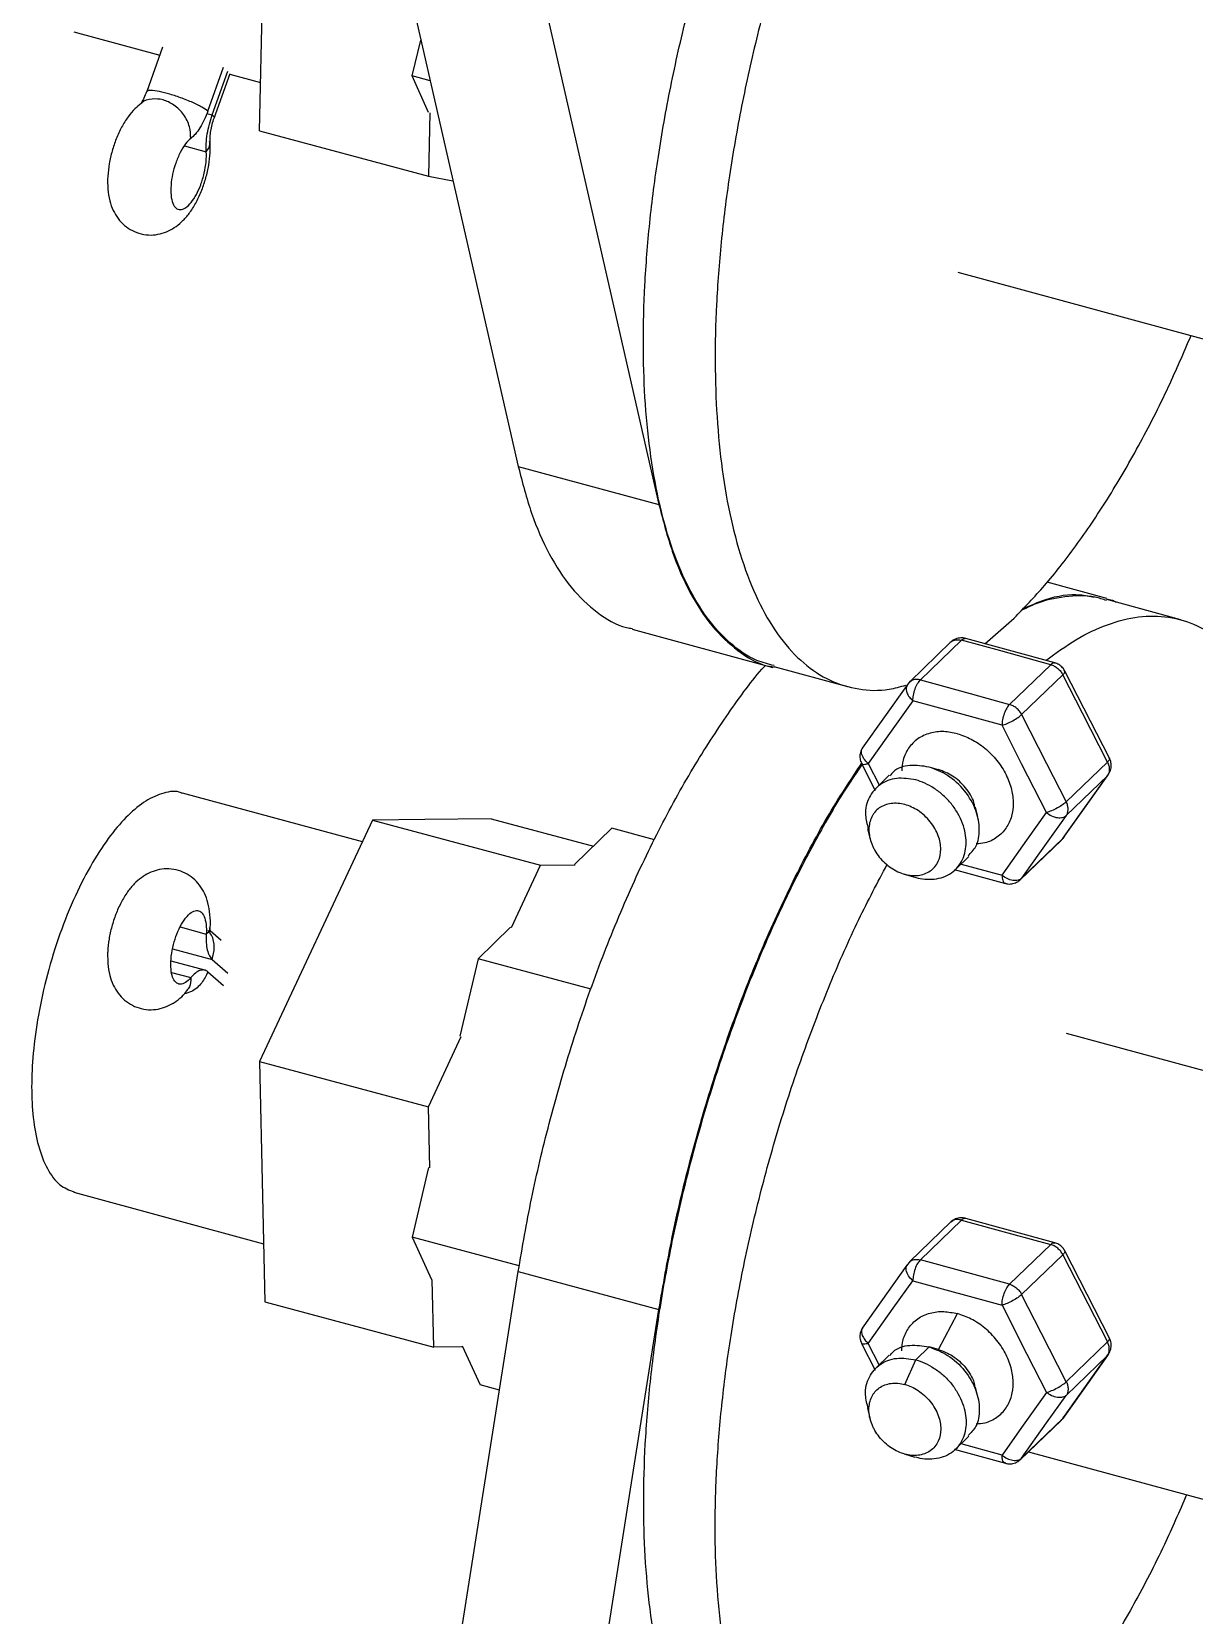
# Model space of a CAD drawing. Header units: millimetres. Extents: x 831 to 1324, y 1807 to 2551.
# Drawn here: x 916.5 to 1062.7, y 2068.2 to 2267.3 of the extents above; entities that cross this region are included whole.
import ezdxf

# ---------------------------------------------------------------- set-up
doc = ezdxf.new("R2010")
doc.units = ezdxf.units.MM

msp = doc.modelspace()

# ---------------------------------------------------------------- linework, layer by layer
at = {"color": 7, "linetype": 'Continuous', "lineweight": 25}
for p, q in [((954.04, 2315.94), (977.65, 2212.67)), ((971.73, 2311.13), (995.34, 2207.86)), ((945.13, 2254.84), (945.8, 2286.35)), ((921.79, 2267.29), (932.57, 2264.36)), ((964.31, 2261.78), (965.4, 2266.24)), ((932.93, 2265.37), (930.93, 2259.78)), ((938.62, 2257.33), (940.6, 2262.84)), ((939.17, 2256.85), (941.15, 2262.36)), ((939.42, 2256.46), (941.43, 2262.06)), ((941.39, 2261.96), (945.26, 2260.91)), ((966.56, 2261.15), (964.31, 2261.78)), ((966.38, 2257.16), (964.31, 2261.78)), ((938.5, 2257.04), (939.17, 2256.85)), ((966.53, 2257.11), (966.36, 2249.13)), ((938.93, 2252.76), (938.9, 2253.52)), ((945.13, 2254.84), (966.36, 2249.13)), ((935.67, 2252.97), (938.42, 2252.21)), ((966.36, 2249.13), (969.44, 2248.56)), ((1032.93, 2237.09), (1078.9, 2224.59)), ((977.65, 2212.67), (995.34, 2207.86)), ((1051.63, 2196.07), (1044.14, 2198.11)), ((1060.95, 2193.39), (1051.66, 2195.92)), ((991.98, 2192.2), (1009.67, 2187.39)), ((1036.33, 2190.37), (1039.99, 2193.6)), ((1032.05, 2190.6), (1026.87, 2185.6)), ((1033.38, 2190.82), (1028.21, 2185.82)), ((1045.12, 2187.96), (1033.91, 2191.04)), ((1009.77, 2187.5), (1019.06, 2184.99)), ((1039.41, 2182.74), (1044.59, 2187.74)), ((1046.12, 2186.47), (1040.94, 2181.47)), ((1051.98, 2175.97), (1046.37, 2186.94)), ((1026.5, 2185.14), (1020.9, 2177.25)), ((1026.94, 2185.65), (1026.46, 2185.08)), ((1020.82, 2175.31), (1022.54, 2171.94)), ((1021.66, 2175.31), (1023.04, 2172.62)), ((1030.5, 2174.54), (1029.31, 2174.87)), ((1046.3, 2166.14), (1051.9, 2174.03)), ((1046.55, 2170.5), (1051.72, 2175.5)), ((1051.72, 2173.78), (1051.85, 2174.03)), ((1024.3, 2173.85), (1022.63, 2172.23)), ((1051.72, 2173.78), (1046.55, 2168.78)), ((958.05, 2165.45), (935.42, 2171.6)), ((959.34, 2168.21), (945.13, 2137.84)), ((959.34, 2168.21), (980.45, 2162.54)), ((974.23, 2168.37), (987.09, 2164.91)), ((1035.41, 2168.64), (1035.12, 2169.83)), ((989.4, 2167.18), (984.73, 2162.62)), ((994.77, 2165.74), (989.4, 2167.18)), ((1021.55, 2167.12), (1021.9, 2165.77)), ((1046.28, 2166.15), (1046.12, 2165.89)), ((1040.75, 2160.68), (1045.93, 2165.68)), ((1040.94, 2160.89), (1046.12, 2165.89)), ((1046.12, 2165.89), (1045.91, 2165.7)), ((976.82, 2154.7), (980.45, 2162.54)), ((980.45, 2162.54), (984.82, 2162.59)), ((1032.46, 2162.01), (1038.89, 2160.24)), ((1032.63, 2162.01), (1034.3, 2163.64)), ((1033.32, 2162.68), (1038.47, 2161.26)), ((1026.16, 2161.42), (1027.5, 2161.03)), ((1026.25, 2161.39), (1027.63, 2160.99)), ((1040.7, 2160.71), (1040.94, 2160.89)), ((935.13, 2154.77), (938.42, 2153.88)), ((940.3, 2153.08), (938.9, 2154.28)), ((976.66, 2154.74), (972.59, 2150.76)), ((934.19, 2152.02), (939.17, 2150.67)), ((938.25, 2149.33), (933.99, 2150.48)), ((939.17, 2150.67), (941.15, 2148.98)), ((972.59, 2150.76), (970.29, 2141.03)), ((986.81, 2146.96), (972.59, 2150.76)), ((934.07, 2149.05), (936.48, 2148.4)), ((938.62, 2149.12), (940.6, 2147.43)), ((934.2, 2145.18), (934.26, 2145.12)), ((966.36, 2132.14), (970.46, 2140.98)), ((1092.6, 2128.88), (1046.56, 2141.39)), ((945.13, 2137.84), (966.36, 2132.14)), ((966.53, 2124.48), (966.36, 2132.14)), ((966.38, 2124.52), (964.31, 2115.78)), ((921.79, 2121.42), (945.63, 2114.93)), ((1045.12, 2115.06), (1033.91, 2118.14)), ((1032.05, 2117.7), (1026.87, 2112.7)), ((1028.21, 2112.93), (1033.38, 2117.93)), ((977.78, 2112.18), (964.31, 2115.78)), ((964.31, 2115.78), (966.75, 2110.46)), ((1044.59, 2114.85), (1039.41, 2109.85)), ((1026.5, 2112.24), (1020.9, 2104.35)), ((1026.94, 2112.76), (1026.46, 2112.19)), ((1039.41, 2109.85), (1028.21, 2112.93)), ((1040.94, 2108.57), (1046.12, 2113.57)), ((1051.98, 2103.07), (1046.37, 2114.04)), ((954.04, 1962.12), (977.65, 2111.47)), ((967.03, 2101.93), (966.84, 2110.43)), ((977.65, 2111.47), (995.34, 2106.67)), ((1027.27, 2110.3), (1038.47, 2107.23)), ((945.8, 2107.64), (967.03, 2101.93)), ((971.73, 1957.31), (995.34, 2106.67)), ((1030.49, 2101.65), (1032.87, 2106.16)), ((1020.82, 2102.42), (1022.54, 2099.05)), ((1023.04, 2099.73), (1021.66, 2102.42)), ((1051.72, 2102.6), (1046.55, 2097.6)), ((970.65, 2101.98), (967.03, 2101.93)), ((970.59, 2102.11), (972.84, 2097.21)), ((1024.3, 2100.96), (1022.63, 2099.33)), ((1026.25, 2097.25), (1027.63, 2100.35)), ((1027.63, 2100.35), (1029.3, 2101.98)), ((1030.5, 2101.65), (1029.31, 2101.97)), ((1046.32, 2093.28), (1051.9, 2101.14)), ((1046.55, 2095.89), (1051.72, 2100.89)), ((1051.87, 2101.13), (1051.72, 2100.89)), ((975.29, 2096.56), (972.84, 2097.21)), ((1035.41, 2095.74), (1035.12, 2096.93)), ((1021.55, 2094.22), (1021.9, 2092.88)), ((1040.75, 2087.79), (1045.93, 2092.79)), ((1046.12, 2093), (1040.94, 2088)), ((1045.89, 2092.83), (1046.12, 2093)), ((1046.12, 2093), (1046.26, 2093.27)), ((1032.63, 2089.12), (1034.3, 2090.74)), ((1026.16, 2088.53), (1027.5, 2088.13)), ((1032.46, 2089.11), (1038.89, 2087.35)), ((1038.47, 2088.37), (1033.32, 2089.78)), ((1041.8, 2088.8), (1078.94, 2078.71)), ((1040.94, 2088), (1040.73, 2087.79))]:
    msp.add_line(p, q, dxfattribs=at)
at = {"color": 7, "linetype": 'Continuous', "lineweight": 25, "flags": 128}
for points in [[(1044.59, 2187.74), (1038.32, 2189.47), (1033.38, 2190.82)], [(1028.21, 2185.82), (1034.48, 2184.1), (1039.41, 2182.74)], [(1051.72, 2175.5), (1048.59, 2181.64), (1046.12, 2186.47)], [(1027.27, 2183.2), (1024.13, 2178.78), (1021.66, 2175.31)], [(1038.47, 2180.12), (1032.2, 2181.84), (1027.27, 2183.2)], [(1044.08, 2169.15), (1040.94, 2175.29), (1038.47, 2180.12)], [(1040.94, 2181.47), (1044.08, 2175.32), (1046.55, 2170.5)], [(1046.12, 2165.89), (1049.26, 2170.31), (1051.72, 2173.78)], [(974.23, 2168.37), (965.89, 2168.28), (959.34, 2168.21)], [(1038.47, 2161.26), (1041.61, 2165.68), (1044.08, 2169.15)], [(1046.55, 2168.78), (1043.41, 2164.37), (1040.94, 2160.89)], [(945.13, 2137.84), (945.5, 2120.93), (945.8, 2107.64)], [(1033.38, 2117.93), (1039.66, 2116.2), (1044.59, 2114.85)], [(1046.12, 2113.57), (1049.26, 2107.43), (1051.72, 2102.6)], [(1021.66, 2102.42), (1024.8, 2106.83), (1027.27, 2110.3)], [(1046.55, 2097.6), (1043.41, 2103.75), (1040.94, 2108.57)], [(1038.47, 2107.23), (1041.61, 2101.08), (1044.08, 2096.26)], [(1051.72, 2100.89), (1048.59, 2096.47), (1046.12, 2093)], [(1044.08, 2096.26), (1040.94, 2091.84), (1038.47, 2088.37)], [(1040.94, 2088), (1044.08, 2092.42), (1046.55, 2095.89)]]:
    msp.add_lwpolyline(points, dxfattribs=at)
at = {"color": 7, "linetype": 'Continuous', "lineweight": 25}
for points, knots in [([(1009.81, 2187.63), (1009.08, 2187.81), (1007.12, 2188.31), (1004.29, 2190.3), (1001.35, 2193.46), (998.85, 2197.62), (996.8, 2202.61), (995.24, 2208.31), (994.15, 2214.56), (993.52, 2221.19), (993.31, 2228.14), (993.51, 2235.48), (994.12, 2243.33), (995.2, 2251.68), (996.75, 2260.42), (998.78, 2269.39), (1001.27, 2278.42), (1004.19, 2287.33), (1007.47, 2295.91), (1011.06, 2304), (1014.85, 2311.46), (1018.78, 2318.15), (1022.75, 2324.02), (1026.69, 2328.99), (1030.52, 2333.14), (1033.02, 2335.25), (1034.24, 2336.27)], [0, 0, 0, 0, 0.026776, 0.071488, 0.116201, 0.160604, 0.204399, 0.247315, 0.28911, 0.329585, 0.368582, 0.407578, 0.448053, 0.489849, 0.532765, 0.57656, 0.620963, 0.665676, 0.710388, 0.754791, 0.798587, 0.841502, 0.883298, 0.923773, 0.96277, 1, 1, 1, 1]), ([(1043, 2333.88), (1041.79, 2332.85), (1039.3, 2330.76), (1035.47, 2326.61), (1031.54, 2321.64), (1027.57, 2315.77), (1023.66, 2309.07), (1019.87, 2301.62), (1016.31, 2293.52), (1013.04, 2284.93), (1010.14, 2276.02), (1007.67, 2266.98), (1005.67, 2258), (1004.15, 2249.26), (1003.1, 2240.9), (1002.51, 2233.05), (1002.34, 2225.7), (1002.58, 2218.74), (1003.23, 2212.1), (1004.34, 2205.85), (1005.94, 2200.14), (1008, 2195.14), (1010.53, 2190.98), (1013.49, 2187.78), (1016.8, 2185.61), (1020.42, 2184.55), (1023.63, 2184.4), (1025.68, 2184.98), (1026.38, 2185.17)], [0, 0, 0, 0, 0.034137, 0.070113, 0.107453, 0.146012, 0.185603, 0.226007, 0.266971, 0.30822, 0.34947, 0.390434, 0.430837, 0.470429, 0.508988, 0.546328, 0.582304, 0.618281, 0.655621, 0.69418, 0.733771, 0.774175, 0.815139, 0.856389, 0.897638, 0.938602, 0.979005, 1, 1, 1, 1]), ([(930.92, 2259.77), (930.81, 2259.49), (930.6, 2258.95), (930.32, 2258.46), (930.16, 2258.26), (930.18, 2258.27), (930.19, 2258.28)], [0, 0, 0, 0, 0.34693, 0.653049, 0.916913, 1, 1, 1, 1]), ([(938.62, 2257.33), (938.4, 2257.49), (937.92, 2257.84), (936.59, 2258.48), (935.02, 2259.09), (933.47, 2259.58), (932.14, 2259.89), (931.17, 2259.98), (931.02, 2259.84), (930.96, 2259.77)], [0, 0, 0, 0, 0.1385007, 0.2884127, 0.4383247, 0.5768254, 0.715326, 0.8652381, 1, 1, 1, 1]), ([(930.22, 2258.28), (929.96, 2258.07), (929.35, 2257.58), (928.55, 2256.59), (927.76, 2255.33), (927.08, 2253.87), (926.56, 2252.31), (926.2, 2250.72), (926.01, 2249.1), (926.01, 2247.54), (926.24, 2246.11), (926.68, 2244.86), (927.3, 2243.81), (928.12, 2242.93), (929.11, 2242.26), (930.26, 2241.84), (931.46, 2241.7), (932.63, 2241.86), (933.7, 2242.24), (934.67, 2242.82), (935.58, 2243.61), (936.43, 2244.63), (937.21, 2245.9), (937.88, 2247.37), (938.4, 2248.93), (938.76, 2250.53), (938.91, 2251.81), (938.93, 2252.54), (938.93, 2252.76)], [0, 0, 0, 0, 0.030127, 0.069349, 0.113632, 0.158474, 0.201918, 0.244982, 0.288818, 0.334912, 0.379476, 0.417714, 0.452913, 0.48697, 0.520641, 0.554276, 0.589403, 0.622431, 0.654614, 0.687366, 0.722396, 0.761758, 0.806146, 0.850948, 0.894365, 0.937436, 0.981308, 1, 1, 1, 1]), ([(936.48, 2253.89), (936.45, 2254.38), (936.41, 2255.41), (935.63, 2256.95), (934.43, 2258.14), (932.99, 2258.83), (931.57, 2258.91), (930.57, 2258.68), (930.25, 2258.29), (930.23, 2258.27)], [0, 0, 0, 0, 0.158307, 0.329658, 0.501009, 0.659316, 0.817623, 0.988974, 1, 1, 1, 1]), ([(938.62, 2257.33), (938.49, 2256.95), (938.34, 2256.58), (938, 2255.88), (937.82, 2255.54), (937.45, 2254.94), (937.25, 2254.67), (936.86, 2254.22), (936.66, 2254.03), (936.48, 2253.89)], [0, 0, 0, 0, 0.25, 0.25, 0.5, 0.5, 0.75, 0.75, 1, 1, 1, 1]), ([(938.42, 2252.21), (938.4, 2252.54), (938.4, 2252.89), (938.44, 2253.64), (938.49, 2254.04), (938.62, 2254.86), (938.71, 2255.27), (938.92, 2256.08), (939.04, 2256.48), (939.17, 2256.85)], [0, 0, 0, 0, 0.25, 0.25, 0.5, 0.5, 0.75, 0.75, 1, 1, 1, 1]), ([(938.91, 2253.47), (938.9, 2253.67), (938.89, 2254.08), (938.98, 2254.83), (939.15, 2255.64), (939.33, 2256.19), (939.42, 2256.46)], [0, 0, 0, 0, 0.2376414, 0.487634, 0.743934, 1, 1, 1, 1]), ([(939.17, 2256.85), (939.35, 2256.7), (939.53, 2256.53), (939.4, 2256.47), (939.39, 2256.47)], [0, 0, 0, 0, 0.9013992, 1, 1, 1, 1]), ([(936.48, 2253.89), (936.26, 2253.73), (936.03, 2253.5), (935.58, 2252.9), (935.35, 2252.53), (934.93, 2251.71), (934.74, 2251.25), (934.42, 2250.32), (934.29, 2249.85), (934.1, 2248.96), (934.03, 2248.49), (933.96, 2247.58), (933.96, 2247.15), (934.03, 2246.36), (934.11, 2246.02), (934.32, 2245.48), (934.46, 2245.28), (934.77, 2245.02), (934.95, 2244.94), (935.36, 2244.95), (935.59, 2245.03), (936.06, 2245.34), (936.3, 2245.57), (936.76, 2246.14), (936.98, 2246.48), (937.37, 2247.21), (937.56, 2247.62), (937.9, 2248.53), (938.04, 2249.03), (938.27, 2250.01), (938.36, 2250.51), (938.44, 2251.42), (938.45, 2251.85), (938.42, 2252.21)], [0, 0, 0, 0, 0.0625, 0.0625, 0.125, 0.125, 0.1875, 0.1875, 0.25, 0.25, 0.3125, 0.3125, 0.375, 0.375, 0.4375, 0.4375, 0.5, 0.5, 0.5625, 0.5625, 0.625, 0.625, 0.6875, 0.6875, 0.75, 0.75, 0.8125, 0.8125, 0.875, 0.875, 0.9375, 0.9375, 1, 1, 1, 1]), ([(938.42, 2252.21), (938.65, 2252.52), (938.97, 2252.95), (938.86, 2253.39), (938.83, 2253.51)], [0, 0, 0, 0, 0.718982, 1, 1, 1, 1]), ([(1039.99, 2193.6), (1041.27, 2194.92), (1043.88, 2197.61), (1047.81, 2202.64), (1051.78, 2208.49), (1055.69, 2215.21), (1059.23, 2222.1), (1061.31, 2226.96), (1062.24, 2229.12)], [0, 0, 0, 0, 0.160391, 0.326864, 0.498768, 0.675278, 0.855409, 1, 1, 1, 1]), ([(977.65, 2212.67), (978.17, 2210.65), (979.24, 2206.56), (981.49, 2201.48), (984.24, 2197.24), (987.52, 2194.2), (990.15, 2192.56), (991.76, 2192.33), (992, 2192.29)], [0, 0, 0, 0, 0.183865, 0.373463, 0.567603, 0.764891, 0.963793, 1, 1, 1, 1]), ([(995.34, 2207.86), (995.86, 2205.84), (996.93, 2201.75), (999.18, 2196.67), (1001.93, 2192.43), (1005.21, 2189.39), (1007.96, 2187.7), (1009.7, 2187.47), (1010.08, 2187.42)], [0, 0, 0, 0, 0.180396, 0.366418, 0.556895, 0.750462, 0.945611, 1, 1, 1, 1]), ([(1051.62, 2195.79), (1051.15, 2195.96), (1049.5, 2196.53), (1046.43, 2196.35), (1043.29, 2195.75), (1041.39, 2194.79), (1040.85, 2194.52)], [0, 0, 0, 0, 0.1471865, 0.5075083, 0.8605889, 1, 1, 1, 1]), ([(1041.08, 2194.77), (1042.05, 2195.19), (1044.54, 2196.29), (1047.56, 2196.74), (1049.47, 2196.35), (1050.06, 2196.23)], [0, 0, 0, 0, 0.308096, 0.788569, 1, 1, 1, 1]), ([(1051.61, 2195.98), (1051.86, 2195.96), (1052.29, 2195.93), (1052.67, 2195.7), (1052.83, 2195.6)], [0, 0, 0, 0, 0.581796, 1, 1, 1, 1]), ([(1043.98, 2188.27), (1045.25, 2189.19), (1047.87, 2191.1), (1051.78, 2192.92), (1055.7, 2193.91), (1059.48, 2193.88), (1063.05, 2192.8), (1066.31, 2190.65), (1069.21, 2187.47), (1071.68, 2183.32), (1073.68, 2178.34), (1075.21, 2172.65), (1076.25, 2166.41), (1076.84, 2159.8), (1077.01, 2152.86), (1076.76, 2145.52), (1076.27, 2139.05), (1075.7, 2134.94), (1075.5, 2133.53)], [0, 0, 0, 0, 0.059372, 0.123268, 0.188876, 0.255829, 0.323711, 0.392067, 0.460422, 0.528304, 0.595258, 0.660866, 0.724762, 0.786639, 0.846256, 0.905873, 0.967751, 1, 1, 1, 1]), ([(1033.9, 2191.02), (1033.85, 2191.04), (1033.6, 2191.13), (1033.1, 2191.11), (1032.46, 2190.94), (1032.13, 2190.65), (1031.96, 2190.51)], [0, 0, 0, 0, 0.084289, 0.378566, 0.689032, 1, 1, 1, 1]), ([(1032.06, 2190.58), (1032.1, 2190.62), (1032.24, 2190.76), (1032.67, 2190.92), (1033.12, 2190.86), (1033.38, 2190.82)], [0, 0, 0, 0, 0.1156173, 0.4653975, 1, 1, 1, 1]), ([(1033.38, 2190.82), (1033.51, 2190.92), (1033.7, 2191.08), (1033.85, 2191.02), (1033.9, 2191)], [0, 0, 0, 0, 0.641616, 1, 1, 1, 1]), ([(1045.1, 2187.93), (1045.04, 2187.95), (1044.88, 2187.98), (1044.7, 2187.83), (1044.59, 2187.74)], [0, 0, 0, 0, 0.434843, 1, 1, 1, 1]), ([(1046.36, 2186.92), (1046.33, 2186.99), (1046.22, 2187.24), (1045.88, 2187.58), (1045.47, 2187.86), (1045.19, 2187.92), (1045.11, 2187.94)], [0, 0, 0, 0, 0.1341419, 0.4876532, 0.8425374, 1, 1, 1, 1]), ([(977.65, 2111.47), (978.17, 2114.51), (979.24, 2120.69), (981.49, 2130.17), (984.24, 2139.76), (987.51, 2149.25), (991.2, 2158.41), (995.26, 2166.99), (999.57, 2174.83), (1004.02, 2181.64), (1007.09, 2185.89), (1008.66, 2187.59), (1008.72, 2187.65)], [0, 0, 0, 0, 0.105036, 0.213348, 0.324254, 0.436959, 0.550585, 0.664211, 0.776916, 0.887822, 0.996134, 1, 1, 1, 1]), ([(1028.21, 2185.82), (1028.04, 2185.85), (1027.7, 2185.92), (1027.21, 2185.85), (1026.99, 2185.64), (1026.89, 2185.55)], [0, 0, 0, 0, 0.332291, 0.676127, 1, 1, 1, 1]), ([(1027.27, 2183.2), (1027.27, 2183.4), (1027.29, 2183.64), (1027.38, 2184.15), (1027.45, 2184.42), (1027.63, 2184.93), (1027.75, 2185.17), (1027.98, 2185.56), (1028.1, 2185.72), (1028.21, 2185.82)], [0, 0, 0, 0, 0.25, 0.25, 0.5, 0.5, 0.75, 0.75, 1, 1, 1, 1]), ([(1044.59, 2187.74), (1044.74, 2187.7), (1044.89, 2187.64), (1045.19, 2187.48), (1045.34, 2187.38), (1045.61, 2187.16), (1045.74, 2187.03), (1045.95, 2186.75), (1046.05, 2186.61), (1046.12, 2186.47)], [0, 0, 0, 0, 0.25, 0.25, 0.5, 0.5, 0.75, 0.75, 1, 1, 1, 1]), ([(1046.12, 2186.47), (1046.24, 2186.59), (1046.43, 2186.79), (1046.35, 2186.88), (1046.33, 2186.91)], [0, 0, 0, 0, 0.630243, 1, 1, 1, 1]), ([(1026.58, 2185.2), (1026.52, 2185.11), (1026.35, 2184.84), (1026.45, 2184.27), (1026.78, 2183.66), (1027.11, 2183.35), (1027.27, 2183.2)], [0, 0, 0, 0, 0.187472, 0.512787, 0.765882, 1, 1, 1, 1]), ([(1039.41, 2182.74), (1039.3, 2182.64), (1039.18, 2182.48), (1038.95, 2182.09), (1038.84, 2181.85), (1038.66, 2181.34), (1038.59, 2181.07), (1038.49, 2180.56), (1038.47, 2180.32), (1038.47, 2180.12)], [0, 0, 0, 0, 0.25, 0.25, 0.5, 0.5, 0.75, 0.75, 1, 1, 1, 1]), ([(1040.94, 2181.47), (1040.87, 2181.61), (1040.78, 2181.75), (1040.56, 2182.03), (1040.43, 2182.16), (1040.16, 2182.39), (1040.01, 2182.48), (1039.71, 2182.64), (1039.56, 2182.7), (1039.41, 2182.74)], [0, 0, 0, 0, 0.25, 0.25, 0.5, 0.5, 0.75, 0.75, 1, 1, 1, 1]), ([(1038.47, 2180.12), (1038.65, 2180.17), (1038.87, 2180.25), (1039.34, 2180.44), (1039.59, 2180.56), (1040.07, 2180.83), (1040.3, 2180.97), (1040.68, 2181.23), (1040.83, 2181.36), (1040.94, 2181.47)], [0, 0, 0, 0, 0.25, 0.25, 0.5, 0.5, 0.75, 0.75, 1, 1, 1, 1]), ([(1032.87, 2179.06), (1032.29, 2179.18), (1031.09, 2179.42), (1029.36, 2179.19), (1027.82, 2178.49), (1026.67, 2177.31), (1025.98, 2175.91), (1025.89, 2174.85), (1025.86, 2174.39)], [0, 0, 0, 0, 0.160804, 0.333222, 0.512092, 0.690963, 0.86338, 1, 1, 1, 1]), ([(1032.87, 2179.06), (1033.45, 2178.86), (1034.64, 2178.44), (1036.36, 2177.28), (1037.89, 2175.74), (1039.05, 2173.93), (1039.73, 2172.07), (1039.95, 2170.28), (1039.73, 2168.62), (1039.05, 2167.13), (1037.89, 2165.98), (1036.57, 2165.31), (1035.6, 2165.24), (1035.24, 2165.22)], [0, 0, 0, 0, 0.088317, 0.182993, 0.281202, 0.37941, 0.474085, 0.562401, 0.650717, 0.745392, 0.8436, 0.941809, 1, 1, 1, 1]), ([(1020.93, 2177.3), (1020.82, 2177.1), (1020.62, 2176.72), (1020.58, 2176.08), (1020.67, 2175.6), (1020.81, 2175.37), (1020.84, 2175.31)], [0, 0, 0, 0, 0.311006, 0.617438, 0.90119, 1, 1, 1, 1]), ([(1021.66, 2175.31), (1021.46, 2175.51), (1021.04, 2175.92), (1020.8, 2176.59), (1020.78, 2177.04), (1020.89, 2177.2), (1020.92, 2177.24)], [0, 0, 0, 0, 0.318021, 0.661819, 0.929295, 1, 1, 1, 1]), ([(1051.97, 2175.97), (1051.98, 2175.91), (1052, 2175.79), (1051.81, 2175.59), (1051.72, 2175.5)], [0, 0, 0, 0, 0.5111393, 1, 1, 1, 1]), ([(1051.87, 2173.97), (1051.98, 2174.18), (1052.19, 2174.58), (1052.21, 2175.24), (1052.12, 2175.71), (1051.99, 2175.92), (1051.96, 2175.97)], [0, 0, 0, 0, 0.338323, 0.649338, 0.919094, 1, 1, 1, 1]), ([(1020.89, 2175.19), (1020.24, 2174.26), (1018.24, 2171.36), (1014.98, 2165.7), (1011.17, 2158.28), (1007.58, 2150.18), (1004.28, 2141.6), (1001.35, 2132.7), (998.85, 2123.67), (996.8, 2114.7), (995.24, 2105.97), (994.15, 2097.62), (993.52, 2089.78), (993.31, 2082.44), (993.51, 2075.49), (994.12, 2068.87), (995.2, 2062.62), (996.75, 2056.93), (998.78, 2051.94), (1001.27, 2047.78), (1004.19, 2044.63), (1007.01, 2042.64), (1008.95, 2042.15), (1009.67, 2041.97)], [0, 0, 0, 0, 0.023398, 0.073219, 0.124062, 0.175609, 0.227516, 0.279424, 0.330971, 0.381814, 0.431635, 0.480156, 0.527144, 0.572415, 0.617686, 0.664674, 0.713195, 0.763016, 0.813859, 0.865407, 0.917314, 0.969221, 1, 1, 1, 1]), ([(995.34, 2106.67), (995.86, 2109.71), (996.93, 2115.88), (999.18, 2125.36), (1001.93, 2134.95), (1005.19, 2144.44), (1008.89, 2153.6), (1012.95, 2162.17), (1016.94, 2169.51), (1019.63, 2173.55), (1020.8, 2175.31)], [0, 0, 0, 0, 0.121601, 0.246994, 0.37539, 0.505869, 0.637415, 0.768961, 0.89944, 1, 1, 1, 1]), ([(1020.87, 2175.33), (1020.87, 2175.3), (1020.89, 2175.2), (1021.18, 2175.2), (1021.51, 2175.27), (1021.66, 2175.31)], [0, 0, 0, 0, 0.233917, 0.631878, 1, 1, 1, 1]), ([(1029.3, 2174.87), (1028.49, 2175), (1026.85, 2175.24), (1025.09, 2174.7), (1024.52, 2173.95), (1024.38, 2173.78)], [0, 0, 0, 0, 0.427404, 0.865967, 1, 1, 1, 1]), ([(1034.21, 2163.72), (1034.57, 2164.08), (1035.41, 2164.93), (1035.75, 2167), (1035.31, 2169.48), (1033.89, 2171.94), (1031.75, 2173.94), (1030.09, 2174.57), (1029.3, 2174.87)], [0, 0, 0, 0, 0.126302, 0.295467, 0.464631, 0.647733, 0.830836, 1, 1, 1, 1]), ([(1035.05, 2169.83), (1035.02, 2170.02), (1034.89, 2170.87), (1033.94, 2172.33), (1032.35, 2173.84), (1031.09, 2174.32), (1030.49, 2174.55)], [0, 0, 0, 0, 0.0912434, 0.4020485, 0.7128536, 1, 1, 1, 1]), ([(1051.72, 2175.5), (1051.8, 2175.35), (1051.86, 2175.2), (1051.94, 2174.89), (1051.96, 2174.73), (1051.96, 2174.42), (1051.94, 2174.27), (1051.86, 2174.01), (1051.8, 2173.89), (1051.72, 2173.78)], [0, 0, 0, 0, 0.25, 0.25, 0.5, 0.5, 0.75, 0.75, 1, 1, 1, 1]), ([(935.41, 2171.55), (935.36, 2171.58), (934.67, 2171.95), (933.11, 2171.69), (930.87, 2170.76), (928.6, 2168.91), (926.34, 2166.33), (924.08, 2162.92), (921.9, 2158.73), (919.96, 2153.94), (918.39, 2148.84), (917.26, 2143.75), (916.61, 2138.96), (916.4, 2134.6), (916.61, 2130.64), (917.26, 2127.12), (918.39, 2124.24), (919.9, 2122.2), (921.19, 2121.7), (921.8, 2121.46)], [0, 0, 0, 0, 0.0056273, 0.0699421, 0.1316897, 0.1899477, 0.2482057, 0.3099534, 0.3742681, 0.4399477, 0.5056273, 0.5699421, 0.6316897, 0.6899477, 0.7482057, 0.8099534, 0.8742681, 0.9399477, 1, 1, 1, 1]), ([(1027.63, 2173.25), (1026.81, 2173.38), (1025.15, 2173.65), (1023.04, 2172.8), (1021.66, 2171.15), (1021.12, 2169.12), (1021.5, 2167.7), (1021.65, 2167.11)], [0, 0, 0, 0, 0.211406, 0.428331, 0.636722, 0.851776, 1, 1, 1, 1]), ([(1027.63, 2160.99), (1028, 2160.89), (1028.39, 2160.82), (1029.17, 2160.75), (1029.57, 2160.75), (1030.35, 2160.83), (1030.73, 2160.92), (1031.45, 2161.18), (1031.79, 2161.36), (1032.41, 2161.79), (1032.69, 2162.04), (1033.16, 2162.61), (1033.36, 2162.93), (1033.66, 2163.6), (1033.78, 2163.95), (1033.92, 2164.67), (1033.95, 2165.04), (1033.95, 2165.76), (1033.92, 2166.15), (1033.78, 2166.94), (1033.66, 2167.36), (1033.36, 2168.2), (1033.16, 2168.62), (1032.69, 2169.45), (1032.41, 2169.85), (1031.79, 2170.62), (1031.45, 2170.98), (1030.73, 2171.63), (1030.35, 2171.93), (1029.57, 2172.44), (1029.17, 2172.65), (1028.39, 2173.01), (1028, 2173.14), (1027.63, 2173.25)], [0, 0, 0, 0, 0.0625, 0.0625, 0.125, 0.125, 0.1875, 0.1875, 0.25, 0.25, 0.3125, 0.3125, 0.375, 0.375, 0.4375, 0.4375, 0.5, 0.5, 0.5625, 0.5625, 0.625, 0.625, 0.6875, 0.6875, 0.75, 0.75, 0.8125, 0.8125, 0.875, 0.875, 0.9375, 0.9375, 1, 1, 1, 1]), ([(1026.25, 2170.15), (1025.69, 2170.3), (1025.09, 2170.36), (1024.26, 2170.25), (1023.99, 2170.18), (1023.49, 2169.99), (1023.25, 2169.87), (1022.83, 2169.58), (1022.65, 2169.4), (1022.41, 2169.12), (1022.34, 2169.02), (1022.2, 2168.82), (1022.14, 2168.71), (1021.86, 2168.14), (1021.74, 2167.58), (1021.74, 2166.41), (1021.86, 2165.79), (1022.14, 2165.07), (1022.2, 2164.92), (1022.34, 2164.64), (1022.41, 2164.51), (1022.65, 2164.1), (1022.83, 2163.82), (1023.25, 2163.3), (1023.49, 2163.05), (1023.99, 2162.59), (1024.26, 2162.38), (1025.09, 2161.82), (1025.69, 2161.55), (1026.25, 2161.39)], [0, 0, 0, 0, 0.125, 0.125, 0.1875, 0.1875, 0.25, 0.25, 0.3125, 0.3125, 0.34375, 0.34375, 0.375, 0.375, 0.5, 0.5, 0.625, 0.625, 0.65625, 0.65625, 0.6875, 0.6875, 0.75, 0.75, 0.8125, 0.8125, 0.875, 0.875, 1, 1, 1, 1]), ([(1026.25, 2161.39), (1026.78, 2161.25), (1027.36, 2161.19), (1028.19, 2161.28), (1028.46, 2161.34), (1028.98, 2161.53), (1029.22, 2161.66), (1029.66, 2161.96), (1029.86, 2162.14), (1030.2, 2162.55), (1030.34, 2162.78), (1030.67, 2163.5), (1030.77, 2164.03), (1030.77, 2165.06), (1030.67, 2165.64), (1030.34, 2166.54), (1030.2, 2166.84), (1029.86, 2167.43), (1029.66, 2167.72), (1029.22, 2168.27), (1028.98, 2168.53), (1028.46, 2169), (1028.19, 2169.21), (1027.36, 2169.75), (1026.78, 2170), (1026.25, 2170.15)], [0, 0, 0, 0, 0.125, 0.125, 0.1875, 0.1875, 0.25, 0.25, 0.3125, 0.3125, 0.375, 0.375, 0.5, 0.5, 0.625, 0.625, 0.6875, 0.6875, 0.75, 0.75, 0.8125, 0.8125, 0.875, 0.875, 1, 1, 1, 1]), ([(1046.55, 2170.5), (1046.44, 2170.39), (1046.28, 2170.27), (1045.9, 2170), (1045.67, 2169.86), (1045.19, 2169.6), (1044.94, 2169.47), (1044.47, 2169.28), (1044.26, 2169.2), (1044.08, 2169.15)], [0, 0, 0, 0, 0.25, 0.25, 0.5, 0.5, 0.75, 0.75, 1, 1, 1, 1]), ([(1046.55, 2168.78), (1046.62, 2168.89), (1046.68, 2169.01), (1046.76, 2169.28), (1046.78, 2169.42), (1046.78, 2169.73), (1046.76, 2169.89), (1046.68, 2170.2), (1046.62, 2170.35), (1046.55, 2170.5)], [0, 0, 0, 0, 0.25, 0.25, 0.5, 0.5, 0.75, 0.75, 1, 1, 1, 1]), ([(1044.08, 2169.15), (1044.26, 2169), (1044.47, 2168.86), (1044.94, 2168.63), (1045.19, 2168.55), (1045.67, 2168.48), (1045.9, 2168.49), (1046.28, 2168.59), (1046.44, 2168.68), (1046.55, 2168.78)], [0, 0, 0, 0, 0.25, 0.25, 0.5, 0.5, 0.75, 0.75, 1, 1, 1, 1]), ([(1045.85, 2165.62), (1045.95, 2165.7), (1046.14, 2165.87), (1046.27, 2166.09), (1046.34, 2166.2)], [0, 0, 0, 0, 0.498882, 1, 1, 1, 1]), ([(938.9, 2154.63), (938.91, 2154.66), (938.97, 2155.25), (938.92, 2156.32), (938.69, 2157.75), (938.25, 2158.99), (937.61, 2160.04), (936.79, 2160.92), (935.79, 2161.58), (934.64, 2161.99), (933.43, 2162.12), (932.26, 2161.96), (931.19, 2161.56), (930.22, 2160.97), (929.32, 2160.18), (928.47, 2159.15), (927.69, 2157.87), (927.03, 2156.39), (926.52, 2154.83), (926.17, 2153.23), (926.03, 2151.96), (926.02, 2151.24), (926.02, 2151.04)], [0, 0, 0, 0, 0.0032751, 0.0680073, 0.1303814, 0.1840204, 0.2334399, 0.2812594, 0.3285339, 0.3757589, 0.4250256, 0.4713893, 0.5166114, 0.5626779, 0.6119866, 0.6673876, 0.729716, 0.7925028, 0.8534018, 0.9138668, 0.9754904, 1, 1, 1, 1]), ([(1061.68, 2083.4), (1060.76, 2081.28), (1058.67, 2076.48), (1055.12, 2069.64), (1051.18, 2062.94), (1047.2, 2057.08), (1043.25, 2052.1), (1039.36, 2047.93), (1035.47, 2044.5), (1031.54, 2041.8), (1027.57, 2039.9), (1023.66, 2038.92), (1019.87, 2038.95), (1016.31, 2040.03), (1013.04, 2042.18), (1010.14, 2045.37), (1007.67, 2049.51), (1005.67, 2054.5), (1004.15, 2060.18), (1003.1, 2066.42), (1002.51, 2073.04), (1002.34, 2079.98), (1002.58, 2087.31), (1003.23, 2095.14), (1004.34, 2103.48), (1005.94, 2112.21), (1008, 2121.18), (1010.53, 2130.2), (1013.49, 2139.09), (1016.81, 2147.66), (1020.32, 2155.61), (1022.83, 2160.37), (1024.04, 2162.65)], [0, 0, 0, 0, 0.027212, 0.061871, 0.095832, 0.128908, 0.160938, 0.191799, 0.222659, 0.254689, 0.287765, 0.321727, 0.356385, 0.391524, 0.426908, 0.462292, 0.497431, 0.532089, 0.566051, 0.599127, 0.631157, 0.662018, 0.692878, 0.724909, 0.757984, 0.791946, 0.826605, 0.861744, 0.897128, 0.932512, 0.96765, 1, 1, 1, 1]), ([(1040.94, 2160.89), (1040.83, 2160.79), (1040.68, 2160.7), (1040.3, 2160.6), (1040.07, 2160.59), (1039.59, 2160.66), (1039.34, 2160.74), (1038.87, 2160.97), (1038.65, 2161.11), (1038.47, 2161.26)], [0, 0, 0, 0, 0.25, 0.25, 0.5, 0.5, 0.75, 0.75, 1, 1, 1, 1]), ([(1038.47, 2161.26), (1038.49, 2161.04), (1038.53, 2160.58), (1038.72, 2160.26), (1038.87, 2160.26), (1038.9, 2160.27)], [0, 0, 0, 0, 0.433637, 0.902425, 1, 1, 1, 1]), ([(1038.89, 2160.26), (1038.95, 2160.24), (1039.2, 2160.15), (1039.7, 2160.17), (1040.33, 2160.34), (1040.66, 2160.62), (1040.83, 2160.76)], [0, 0, 0, 0, 0.082102, 0.37976, 0.691889, 1, 1, 1, 1]), ([(936.48, 2148.4), (936.26, 2148.15), (936.03, 2147.93), (935.58, 2147.64), (935.35, 2147.57), (934.93, 2147.58), (934.74, 2147.67), (934.42, 2147.98), (934.29, 2148.2), (934.1, 2148.73), (934.03, 2149.06), (933.96, 2149.83), (933.96, 2150.28), (934.03, 2151.21), (934.11, 2151.71), (934.32, 2152.67), (934.46, 2153.14), (934.77, 2153.99), (934.95, 2154.42), (935.36, 2155.22), (935.59, 2155.58), (936.06, 2156.18), (936.3, 2156.42), (936.76, 2156.74), (936.98, 2156.82), (937.37, 2156.85), (937.56, 2156.8), (937.9, 2156.55), (938.04, 2156.35), (938.27, 2155.8), (938.36, 2155.46), (938.44, 2154.71), (938.45, 2154.29), (938.42, 2153.88)], [0, 0, 0, 0, 0.0625, 0.0625, 0.125, 0.125, 0.1875, 0.1875, 0.25, 0.25, 0.3125, 0.3125, 0.375, 0.375, 0.4375, 0.4375, 0.5, 0.5, 0.5625, 0.5625, 0.625, 0.625, 0.6875, 0.6875, 0.75, 0.75, 0.8125, 0.8125, 0.875, 0.875, 0.9375, 0.9375, 1, 1, 1, 1]), ([(938.42, 2153.88), (938.66, 2154.07), (938.95, 2154.31), (938.87, 2154.59), (938.85, 2154.64)], [0, 0, 0, 0, 0.823012, 1, 1, 1, 1]), ([(939.17, 2150.67), (939.29, 2151.18), (939.54, 2152.22), (939.28, 2153.57), (938.77, 2154.14), (938.6, 2154.33)], [0, 0, 0, 0, 0.38336, 0.798305, 1, 1, 1, 1]), ([(938.88, 2154.09), (938.88, 2154.11), (938.9, 2154.13), (938.9, 2154.3), (938.9, 2154.5), (938.9, 2154.6)], [0, 0, 0, 0, 0.315198, 0.64906, 1, 1, 1, 1]), ([(938.42, 2153.88), (938.4, 2153.51), (938.4, 2153.15), (938.44, 2152.48), (938.49, 2152.16), (938.62, 2151.6), (938.71, 2151.35), (938.92, 2150.95), (939.04, 2150.79), (939.17, 2150.67)], [0, 0, 0, 0, 0.25, 0.25, 0.5, 0.5, 0.75, 0.75, 1, 1, 1, 1]), ([(926.02, 2151.04), (926.03, 2150.75), (926.05, 2149.94), (926.24, 2148.74), (926.68, 2147.49), (927.31, 2146.43), (928.12, 2145.55), (929.12, 2144.88), (930.26, 2144.45), (931.47, 2144.32), (932.64, 2144.47), (933.72, 2144.85), (934.69, 2145.44), (935.44, 2146.06), (935.82, 2146.54), (935.96, 2146.72)], [0, 0, 0, 0, 0.057616, 0.160726, 0.249536, 0.331089, 0.409895, 0.487753, 0.565504, 0.646862, 0.723345, 0.79782, 0.873546, 0.954433, 1, 1, 1, 1]), ([(938.62, 2149.12), (938.4, 2148.65), (937.92, 2147.67), (936.8, 2146.66), (935.96, 2146.43), (935.65, 2146.35)], [0, 0, 0, 0, 0.370829, 0.772212, 1, 1, 1, 1]), ([(936.48, 2148.4), (936.47, 2147.98), (936.47, 2147.32), (936.06, 2146.9), (935.92, 2146.76)], [0, 0, 0, 0, 0.640075, 1, 1, 1, 1]), ([(938.62, 2149.12), (938.49, 2149.24), (938.34, 2149.32), (938, 2149.38), (937.82, 2149.36), (937.45, 2149.23), (937.25, 2149.12), (936.86, 2148.82), (936.66, 2148.62), (936.48, 2148.4)], [0, 0, 0, 0, 0.25, 0.25, 0.5, 0.5, 0.75, 0.75, 1, 1, 1, 1]), ([(1033.9, 2118.13), (1033.85, 2118.15), (1033.6, 2118.24), (1033.1, 2118.22), (1032.46, 2118.04), (1032.13, 2117.76), (1031.96, 2117.62)], [0, 0, 0, 0, 0.0829345, 0.377646, 0.6885726, 1, 1, 1, 1]), ([(1033.91, 2118.14), (1033.83, 2118.14), (1033.67, 2118.16), (1033.48, 2118), (1033.38, 2117.93)], [0, 0, 0, 0, 0.501041, 1, 1, 1, 1]), ([(1033.38, 2117.93), (1033.22, 2117.96), (1032.87, 2118.02), (1032.39, 2117.95), (1032.18, 2117.76), (1032.08, 2117.66)], [0, 0, 0, 0, 0.337448, 0.686619, 1, 1, 1, 1]), ([(1044.59, 2114.85), (1044.73, 2114.97), (1044.92, 2115.13), (1045.06, 2115.04), (1045.1, 2115.02)], [0, 0, 0, 0, 0.728102, 1, 1, 1, 1]), ([(1046.12, 2113.57), (1046.05, 2113.71), (1045.95, 2113.86), (1045.74, 2114.13), (1045.61, 2114.26), (1045.34, 2114.49), (1045.19, 2114.59), (1044.89, 2114.75), (1044.74, 2114.81), (1044.59, 2114.85)], [0, 0, 0, 0, 0.25, 0.25, 0.5, 0.5, 0.75, 0.75, 1, 1, 1, 1]), ([(1046.36, 2114.03), (1046.33, 2114.1), (1046.22, 2114.35), (1045.88, 2114.69), (1045.47, 2114.97), (1045.19, 2115.03), (1045.1, 2115.05)], [0, 0, 0, 0, 0.133513, 0.487, 0.841859, 1, 1, 1, 1]), ([(1027.27, 2110.3), (1027.07, 2110.5), (1026.65, 2110.91), (1026.4, 2111.58), (1026.4, 2112.07), (1026.53, 2112.25), (1026.57, 2112.31)], [0, 0, 0, 0, 0.301244, 0.626906, 0.880271, 1, 1, 1, 1]), ([(1026.88, 2112.68), (1026.91, 2112.72), (1027.06, 2112.87), (1027.5, 2113.03), (1027.94, 2112.96), (1028.21, 2112.93)], [0, 0, 0, 0, 0.125673, 0.471476, 1, 1, 1, 1]), ([(1028.21, 2112.93), (1028.1, 2112.82), (1027.98, 2112.67), (1027.75, 2112.28), (1027.63, 2112.04), (1027.45, 2111.53), (1027.38, 2111.26), (1027.29, 2110.74), (1027.27, 2110.51), (1027.27, 2110.3)], [0, 0, 0, 0, 0.25, 0.25, 0.5, 0.5, 0.75, 0.75, 1, 1, 1, 1]), ([(1046.37, 2114.04), (1046.38, 2113.98), (1046.39, 2113.87), (1046.21, 2113.67), (1046.12, 2113.57)], [0, 0, 0, 0, 0.5111393, 1, 1, 1, 1]), ([(1038.47, 2107.23), (1038.47, 2107.43), (1038.49, 2107.67), (1038.59, 2108.18), (1038.66, 2108.45), (1038.84, 2108.96), (1038.95, 2109.2), (1039.18, 2109.59), (1039.3, 2109.74), (1039.41, 2109.85)], [0, 0, 0, 0, 0.25, 0.25, 0.5, 0.5, 0.75, 0.75, 1, 1, 1, 1]), ([(1040.94, 2108.57), (1040.83, 2108.47), (1040.68, 2108.34), (1040.3, 2108.07), (1040.07, 2107.93), (1039.59, 2107.67), (1039.34, 2107.55), (1038.87, 2107.35), (1038.65, 2107.28), (1038.47, 2107.23)], [0, 0, 0, 0, 0.25, 0.25, 0.5, 0.5, 0.75, 0.75, 1, 1, 1, 1]), ([(1039.41, 2109.85), (1039.56, 2109.81), (1039.71, 2109.75), (1040.01, 2109.59), (1040.16, 2109.49), (1040.43, 2109.26), (1040.56, 2109.13), (1040.78, 2108.86), (1040.87, 2108.72), (1040.94, 2108.57)], [0, 0, 0, 0, 0.25, 0.25, 0.5, 0.5, 0.75, 0.75, 1, 1, 1, 1]), ([(1025.86, 2101.49), (1025.89, 2101.96), (1025.98, 2103.01), (1026.67, 2104.42), (1027.82, 2105.6), (1029.36, 2106.3), (1031.09, 2106.52), (1032.29, 2106.28), (1032.87, 2106.16)], [0, 0, 0, 0, 0.1366199, 0.3090373, 0.4879078, 0.6667783, 0.8391958, 1, 1, 1, 1]), ([(1020.93, 2104.41), (1020.82, 2104.2), (1020.61, 2103.8), (1020.59, 2103.14), (1020.68, 2102.68), (1020.81, 2102.47), (1020.84, 2102.42)], [0, 0, 0, 0, 0.338323, 0.649338, 0.919094, 1, 1, 1, 1]), ([(1020.94, 2104.33), (1020.89, 2104.26), (1020.74, 2104.02), (1020.85, 2103.48), (1021.17, 2102.88), (1021.5, 2102.57), (1021.66, 2102.42)], [0, 0, 0, 0, 0.141819, 0.485412, 0.752728, 1, 1, 1, 1]), ([(1035.24, 2092.32), (1035.6, 2092.35), (1036.57, 2092.41), (1037.89, 2093.09), (1039.05, 2094.24), (1039.73, 2095.73), (1039.95, 2097.39), (1039.73, 2099.17), (1039.05, 2101.03), (1037.89, 2102.84), (1036.36, 2104.38), (1034.64, 2105.55), (1033.45, 2105.96), (1032.87, 2106.16)], [0, 0, 0, 0, 0.05819, 0.156398, 0.254606, 0.349282, 0.437598, 0.525914, 0.62059, 0.718798, 0.817006, 0.911683, 1, 1, 1, 1]), ([(1021.66, 2102.42), (1021.47, 2102.37), (1021.07, 2102.28), (1020.81, 2102.32), (1020.83, 2102.41), (1020.83, 2102.42)], [0, 0, 0, 0, 0.474234, 0.986908, 1, 1, 1, 1]), ([(1024.38, 2100.88), (1024.52, 2101.06), (1025.09, 2101.81), (1026.85, 2102.35), (1028.49, 2102.1), (1029.3, 2101.98)], [0, 0, 0, 0, 0.1340329, 0.5725958, 1, 1, 1, 1]), ([(1051.72, 2102.6), (1051.84, 2102.73), (1052.03, 2102.93), (1051.96, 2103.02), (1051.93, 2103.05)], [0, 0, 0, 0, 0.630243, 1, 1, 1, 1]), ([(1051.72, 2100.89), (1051.8, 2100.99), (1051.86, 2101.11), (1051.94, 2101.38), (1051.96, 2101.53), (1051.96, 2101.83), (1051.94, 2101.99), (1051.86, 2102.31), (1051.8, 2102.46), (1051.72, 2102.6)], [0, 0, 0, 0, 0.25, 0.25, 0.5, 0.5, 0.75, 0.75, 1, 1, 1, 1]), ([(1051.87, 2101.09), (1051.97, 2101.28), (1052.18, 2101.66), (1052.21, 2102.3), (1052.13, 2102.78), (1051.99, 2103.01), (1051.96, 2103.07)], [0, 0, 0, 0, 0.311006, 0.617438, 0.90119, 1, 1, 1, 1]), ([(1021.65, 2094.22), (1021.5, 2094.8), (1021.12, 2096.23), (1021.66, 2098.26), (1023.04, 2099.91), (1025.15, 2100.75), (1026.81, 2100.48), (1027.63, 2100.35)], [0, 0, 0, 0, 0.148224, 0.363278, 0.571669, 0.788594, 1, 1, 1, 1]), ([(1027.63, 2100.35), (1028, 2100.25), (1028.39, 2100.11), (1029.17, 2099.76), (1029.57, 2099.54), (1030.35, 2099.03), (1030.73, 2098.74), (1031.45, 2098.09), (1031.79, 2097.73), (1032.41, 2096.96), (1032.69, 2096.55), (1033.16, 2095.72), (1033.36, 2095.3), (1033.66, 2094.46), (1033.78, 2094.05), (1033.92, 2093.25), (1033.95, 2092.87), (1033.95, 2092.15), (1033.92, 2091.78), (1033.78, 2091.06), (1033.66, 2090.71), (1033.36, 2090.04), (1033.16, 2089.72), (1032.69, 2089.15), (1032.41, 2088.89), (1031.79, 2088.46), (1031.45, 2088.29), (1030.73, 2088.03), (1030.35, 2087.94), (1029.57, 2087.85), (1029.17, 2087.85), (1028.39, 2087.92), (1028, 2088), (1027.63, 2088.1)], [0, 0, 0, 0, 0.0625, 0.0625, 0.125, 0.125, 0.1875, 0.1875, 0.25, 0.25, 0.3125, 0.3125, 0.375, 0.375, 0.4375, 0.4375, 0.5, 0.5, 0.5625, 0.5625, 0.625, 0.625, 0.6875, 0.6875, 0.75, 0.75, 0.8125, 0.8125, 0.875, 0.875, 0.9375, 0.9375, 1, 1, 1, 1]), ([(1029.3, 2101.98), (1030.09, 2101.68), (1031.75, 2101.05), (1033.89, 2099.05), (1035.31, 2096.59), (1035.75, 2094.11), (1035.41, 2092.03), (1034.57, 2091.19), (1034.21, 2090.83)], [0, 0, 0, 0, 0.169164, 0.352267, 0.535369, 0.704533, 0.873697, 1, 1, 1, 1]), ([(1030.49, 2101.65), (1031.09, 2101.42), (1032.35, 2100.95), (1033.94, 2099.43), (1034.89, 2097.97), (1035.02, 2097.13), (1035.05, 2096.94)], [0, 0, 0, 0, 0.287146, 0.597951, 0.908757, 1, 1, 1, 1]), ([(1026.25, 2088.5), (1025.69, 2088.65), (1025.09, 2088.92), (1024.26, 2089.48), (1023.99, 2089.69), (1023.49, 2090.16), (1023.25, 2090.41), (1022.83, 2090.93), (1022.65, 2091.2), (1022.41, 2091.61), (1022.34, 2091.75), (1022.2, 2092.03), (1022.14, 2092.17), (1021.86, 2092.9), (1021.74, 2093.52), (1021.74, 2094.69), (1021.86, 2095.24), (1022.14, 2095.81), (1022.2, 2095.92), (1022.34, 2096.13), (1022.41, 2096.23), (1022.65, 2096.51), (1022.83, 2096.68), (1023.25, 2096.98), (1023.49, 2097.1), (1023.99, 2097.29), (1024.26, 2097.36), (1025.09, 2097.46), (1025.69, 2097.41), (1026.25, 2097.25)], [0, 0, 0, 0, 0.125, 0.125, 0.1875, 0.1875, 0.25, 0.25, 0.3125, 0.3125, 0.34375, 0.34375, 0.375, 0.375, 0.5, 0.5, 0.625, 0.625, 0.65625, 0.65625, 0.6875, 0.6875, 0.75, 0.75, 0.8125, 0.8125, 0.875, 0.875, 1, 1, 1, 1]), ([(1026.25, 2097.25), (1026.78, 2097.11), (1027.36, 2096.86), (1028.19, 2096.31), (1028.46, 2096.1), (1028.98, 2095.63), (1029.22, 2095.38), (1029.66, 2094.83), (1029.86, 2094.54), (1030.2, 2093.95), (1030.34, 2093.65), (1030.67, 2092.75), (1030.77, 2092.17), (1030.77, 2091.13), (1030.67, 2090.6), (1030.34, 2089.89), (1030.2, 2089.66), (1029.86, 2089.25), (1029.66, 2089.07), (1029.22, 2088.76), (1028.98, 2088.64), (1028.46, 2088.45), (1028.19, 2088.39), (1027.36, 2088.29), (1026.78, 2088.36), (1026.25, 2088.5)], [0, 0, 0, 0, 0.125, 0.125, 0.1875, 0.1875, 0.25, 0.25, 0.3125, 0.3125, 0.375, 0.375, 0.5, 0.5, 0.625, 0.625, 0.6875, 0.6875, 0.75, 0.75, 0.8125, 0.8125, 0.875, 0.875, 1, 1, 1, 1]), ([(1044.08, 2096.26), (1044.26, 2096.31), (1044.47, 2096.38), (1044.94, 2096.58), (1045.19, 2096.7), (1045.67, 2096.96), (1045.9, 2097.11), (1046.28, 2097.37), (1046.44, 2097.5), (1046.55, 2097.6)], [0, 0, 0, 0, 0.25, 0.25, 0.5, 0.5, 0.75, 0.75, 1, 1, 1, 1]), ([(1046.55, 2095.89), (1046.44, 2095.78), (1046.28, 2095.69), (1045.9, 2095.6), (1045.67, 2095.59), (1045.19, 2095.66), (1044.94, 2095.74), (1044.47, 2095.96), (1044.26, 2096.11), (1044.08, 2096.26)], [0, 0, 0, 0, 0.25, 0.25, 0.5, 0.5, 0.75, 0.75, 1, 1, 1, 1]), ([(1046.55, 2097.6), (1046.62, 2097.46), (1046.68, 2097.31), (1046.76, 2096.99), (1046.78, 2096.83), (1046.78, 2096.53), (1046.76, 2096.38), (1046.68, 2096.11), (1046.62, 2095.99), (1046.55, 2095.89)], [0, 0, 0, 0, 0.25, 0.25, 0.5, 0.5, 0.75, 0.75, 1, 1, 1, 1]), ([(1045.85, 2092.72), (1045.95, 2092.81), (1046.14, 2092.98), (1046.27, 2093.2), (1046.34, 2093.31)], [0, 0, 0, 0, 0.498882, 1, 1, 1, 1]), ([(1038.47, 2088.37), (1038.65, 2088.22), (1038.87, 2088.08), (1039.34, 2087.85), (1039.59, 2087.77), (1040.07, 2087.7), (1040.3, 2087.71), (1040.68, 2087.8), (1040.83, 2087.89), (1040.94, 2088)], [0, 0, 0, 0, 0.25, 0.25, 0.5, 0.5, 0.75, 0.75, 1, 1, 1, 1]), ([(1038.9, 2087.39), (1038.83, 2087.41), (1038.65, 2087.45), (1038.51, 2087.82), (1038.48, 2088.19), (1038.47, 2088.37)], [0, 0, 0, 0, 0.298872, 0.663091, 1, 1, 1, 1]), ([(1038.89, 2087.36), (1038.95, 2087.34), (1039.2, 2087.25), (1039.7, 2087.27), (1040.33, 2087.45), (1040.66, 2087.73), (1040.83, 2087.87)], [0, 0, 0, 0, 0.082207, 0.379831, 0.691924, 1, 1, 1, 1])]:
    msp.add_open_spline(points, degree=3, knots=knots, dxfattribs=at)
msp.add_open_spline([(1032.87, 2106.16), (1032.87, 2106.16), (1032.87, 2106.16), (1032.87, 2106.16)], degree=3, dxfattribs=at)

doc.saveas('drawing.dxf')
